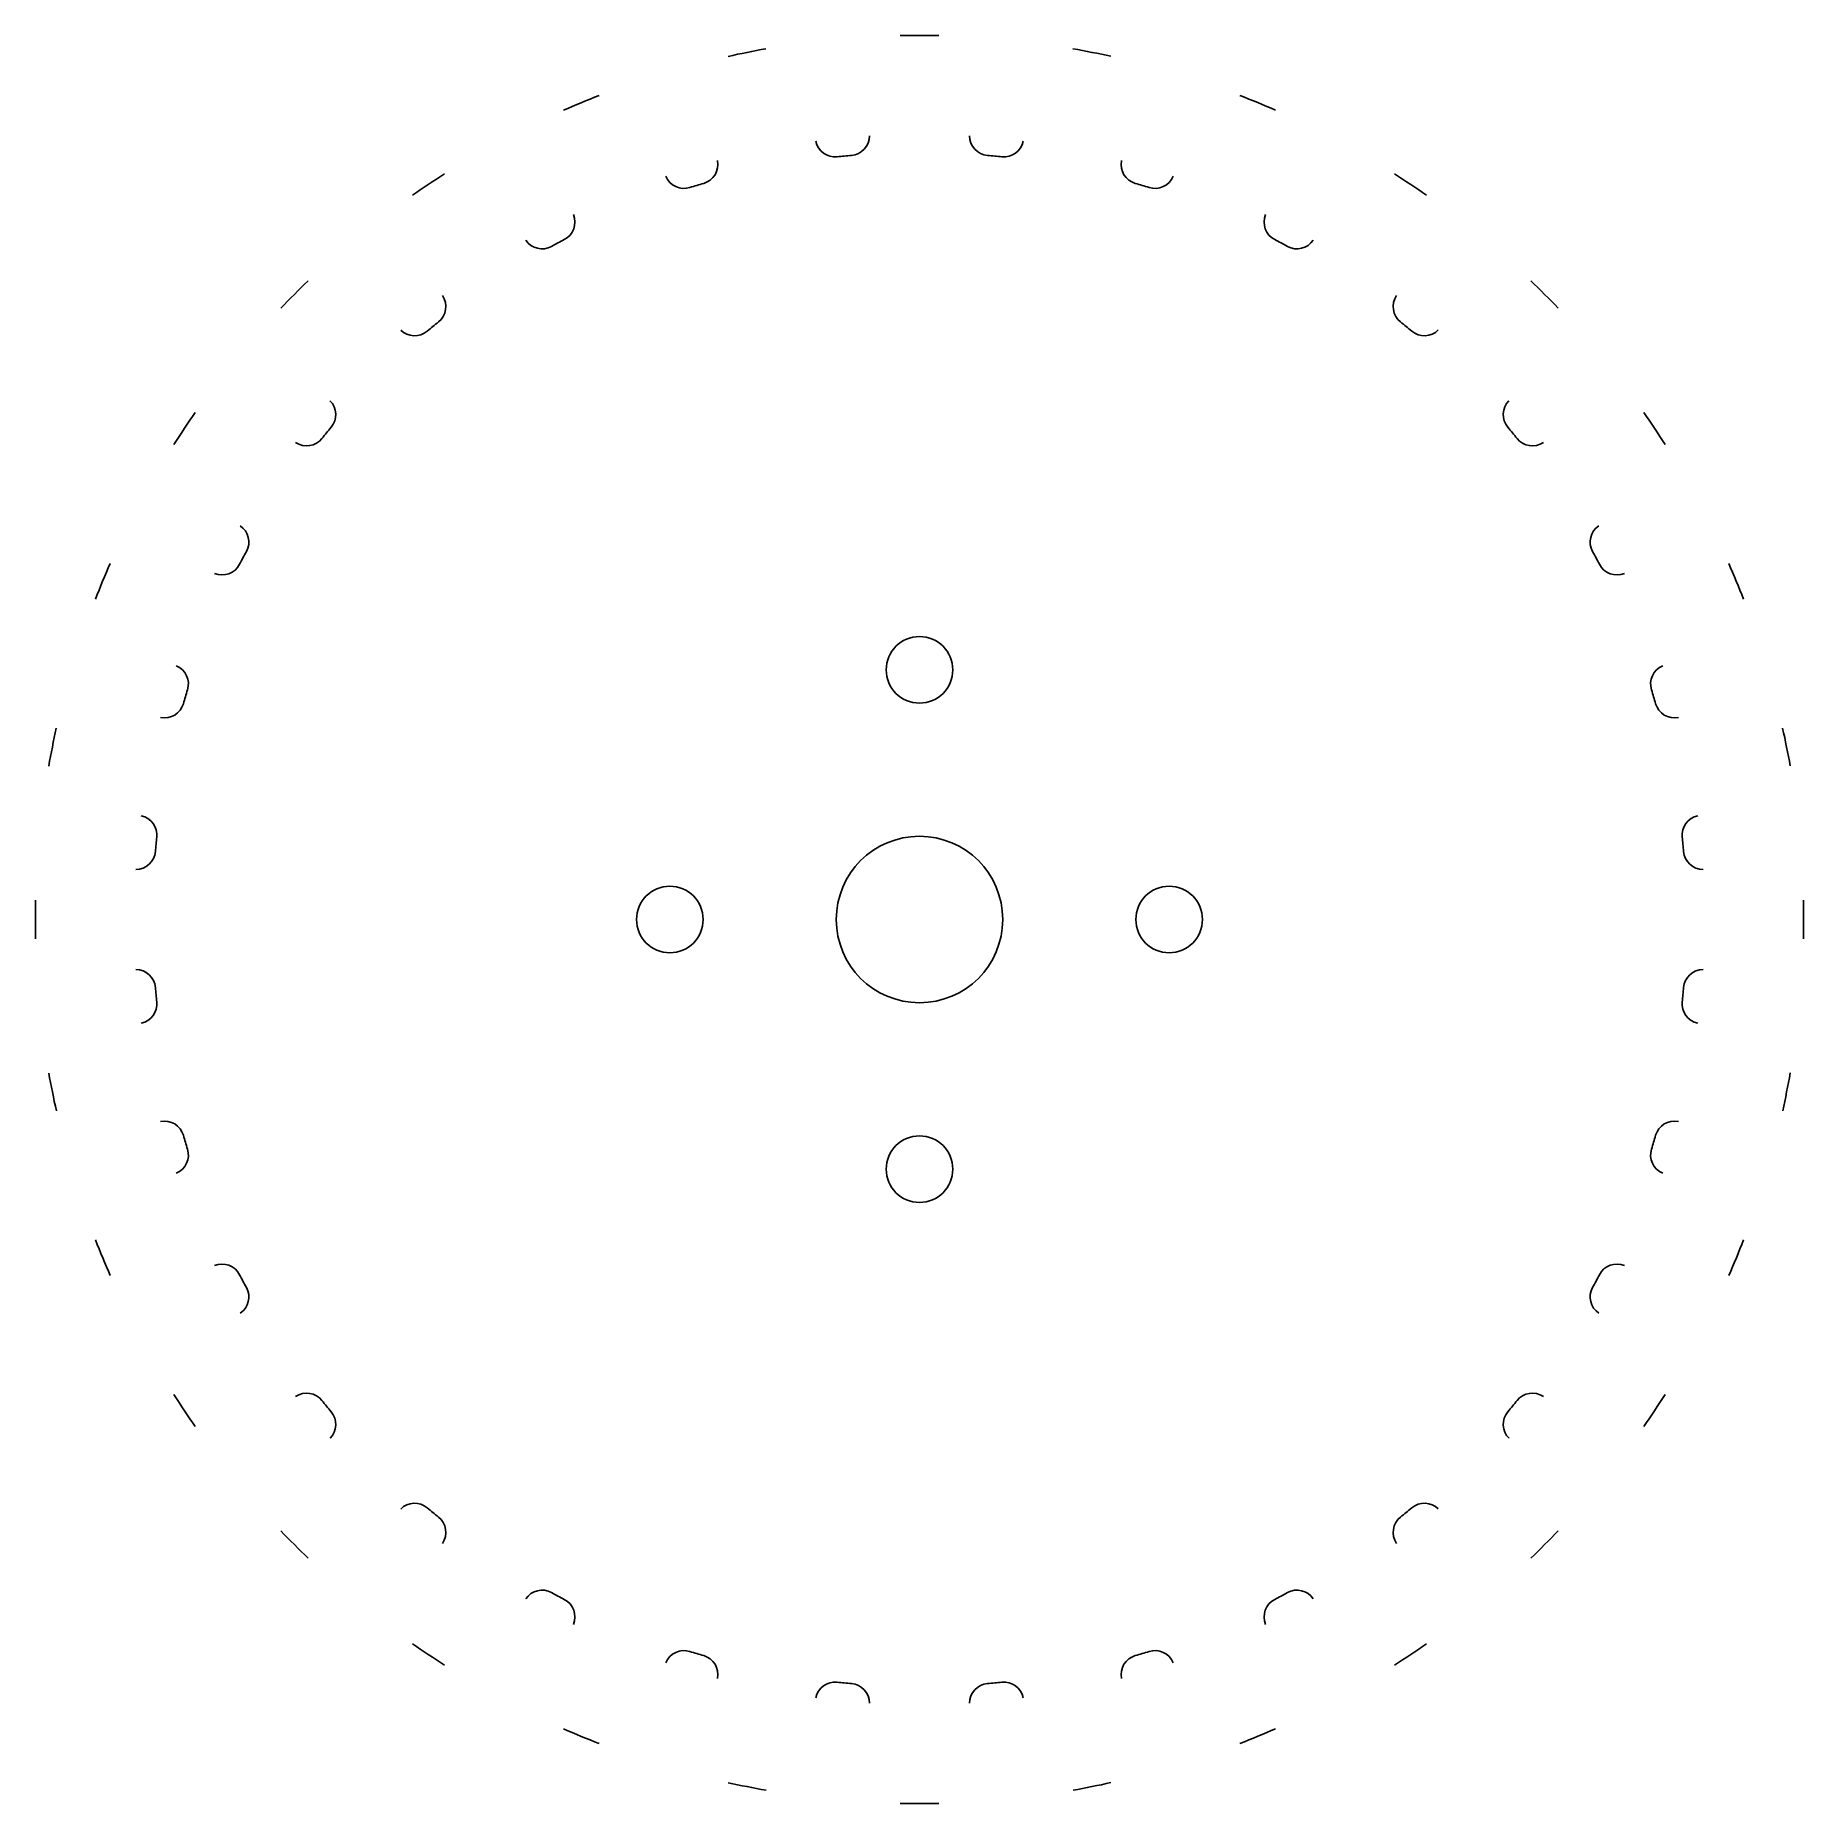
# Model space of a CAD drawing. Header units: millimetres. Extents: x -21.3 to 21.3, y -21.3 to 21.3.
import ezdxf

# ---------------------------------------------------------------- set-up
doc = ezdxf.new("R2010")
doc.units = ezdxf.units.MM
doc.layers.add('Shape2DView001', color=7, linetype='CONTINUOUS')

msp = doc.modelspace()

# ---------------------------------------------------------------- linework, layer by layer
at = {"layer": 'Shape2DView001'}
for centre, radius in [((0, 6), 0.8), ((0, 0), 2), ((-6, 0), 0.8), ((6, 0), 0.8), ((0, -6), 0.8)]:
    msp.add_circle(centre, radius, dxfattribs=at)
for centre, radius, start, end in [((0.025, 0.001), 21.25, 88.8171, 91.3205), ((0.025, 0.005), 21.25, 100.0671, 102.5705), ((0.025, -0.004), 21.25, 77.5671, 80.0705), ((0.023, 0.01), 21.25, 111.3171, 113.8205), ((0.024, -0.009), 21.25, 66.3171, 68.8205), ((-2.03, 18.803), 0.475, -168.5252, -83.7942), ((-1.677, 18.838), 0.475, -84.958, -0.1854), ((1.677, 18.838), 0.475, -179.7752, -95.0442), ((2.03, 18.803), 0.475, -96.208, -11.4354), ((0, 0), 18.438, 95.0883, 96.1617), ((0, 0), 18.438, 83.8383, 84.9117), ((0.021, 0.015), 21.25, 122.5671, 125.0705), ((-5.66, 18.046), 0.475, -157.2752, -72.5442), ((-5.32, 18.149), 0.475, -73.708, 11.0646), ((5.32, 18.149), 0.475, 168.9748, -106.2942), ((5.66, 18.046), 0.475, -107.458, -22.6854), ((0.021, -0.014), 21.25, 55.0671, 57.5705), ((0, 0), 18.438, 106.3383, 107.4117), ((0, 0), 18.438, 72.5883, 73.6617), ((-8.758, 16.762), 0.475, -62.458, 22.3146), ((8.758, 16.762), 0.475, 157.7248, -117.5442), ((-9.071, 16.595), 0.475, -146.0252, -61.2942), ((0, 0), 18.438, 117.5883, 118.6617), ((0, 0), 18.438, 61.3383, 62.4117), ((9.071, 16.595), 0.475, -118.708, -33.9354), ((0.018, 0.018), 21.25, 133.8171, 136.3205), ((0.018, -0.018), 21.25, 43.8171, 46.3205), ((-11.86, 14.732), 0.475, -51.208, 33.5646), ((11.86, 14.732), 0.475, 146.4748, -128.7942), ((-12.135, 14.506), 0.475, -134.7752, -50.0442), ((0, 0), 18.438, 128.8383, 129.9117), ((0, 0), 18.438, 50.0883, 51.1617), ((12.135, 14.506), 0.475, -129.958, -45.1854), ((-14.506, 12.135), 0.475, -39.958, 44.8146), ((14.506, 12.135), 0.475, 135.2248, -140.0442), ((0.014, 0.021), 21.25, 145.0671, 147.5705), ((0.015, -0.021), 21.25, 32.5671, 35.0705), ((-14.732, 11.86), 0.475, -123.5252, -38.7942), ((0, 0), 18.438, 140.0883, 141.1617), ((0, 0), 18.438, 38.8383, 39.9117), ((14.732, 11.86), 0.475, -141.208, -56.4354), ((-16.595, 9.071), 0.475, -28.708, 56.0646), ((16.595, 9.071), 0.475, 123.9748, -151.2942), ((0.009, 0.024), 21.25, 156.3171, 158.8205), ((-16.762, 8.758), 0.475, -112.2752, -27.5442), ((0, 0), 18.438, 151.3383, 152.4117), ((0, 0), 18.438, 27.5883, 28.6617), ((16.762, 8.758), 0.475, -152.458, -67.6854), ((0.01, -0.023), 21.25, 21.3171, 23.8205), ((-18.046, 5.66), 0.475, -17.458, 67.3146), ((18.046, 5.66), 0.475, 112.7248, -162.5442), ((-18.149, 5.32), 0.475, -101.0252, -16.2942), ((0, 0), 18.438, 162.5883, 163.6617), ((0, 0), 18.438, 16.3383, 17.4117), ((18.149, 5.32), 0.475, -163.708, -78.9354), ((0.004, 0.025), 21.25, 167.5671, 170.0705), ((0.005, -0.025), 21.25, 10.0671, 12.5705), ((-18.803, 2.03), 0.475, -6.208, 78.5646), ((18.803, 2.03), 0.475, 101.4748, -173.7942), ((0, 0), 18.438, 173.8383, 174.9117), ((0, 0), 18.438, 5.0883, 6.1617), ((-18.838, 1.677), 0.475, -89.7752, -5.0442), ((18.838, 1.677), 0.475, -174.958, -90.1854), ((-0.001, 0.025), 21.25, 178.8171, -178.6795), ((0.001, -0.025), 21.25, -1.1829, 1.3205), ((-18.838, -1.677), 0.475, 5.042, 89.8146), ((18.838, -1.677), 0.475, 90.2248, 174.9558), ((0, 0), 18.438, -174.9117, -173.8383), ((0, 0), 18.438, -6.1617, -5.0883), ((-18.803, -2.03), 0.475, -78.5252, 6.2058), ((18.803, -2.03), 0.475, 173.792, -101.4354), ((-0.005, 0.025), 21.25, -169.9329, -167.4295), ((-0.004, -0.025), 21.25, -12.4329, -9.9295), ((-18.149, -5.32), 0.475, 16.292, 101.0646), ((18.149, -5.32), 0.475, 78.9748, 163.7058), ((-18.046, -5.66), 0.475, -67.2752, 17.4558), ((0, 0), 18.438, -163.6617, -162.5883), ((18.046, -5.66), 0.475, 162.542, -112.6854), ((0, 0), 18.438, -17.4117, -16.3383), ((-0.01, 0.023), 21.25, -158.6829, -156.1795), ((-0.009, -0.024), 21.25, -23.6829, -21.1795), ((-16.762, -8.758), 0.475, 27.542, 112.3146), ((16.762, -8.758), 0.475, 67.7248, 152.4558), ((0, 0), 18.438, -152.4117, -151.3383), ((-16.595, -9.071), 0.475, -56.0252, 28.7058), ((16.595, -9.071), 0.475, 151.292, -123.9354), ((0, 0), 18.438, -28.6617, -27.5883), ((-0.015, 0.021), 21.25, -147.4329, -144.9295), ((-14.732, -11.86), 0.475, 38.792, 123.5646), ((14.732, -11.86), 0.475, 56.4748, 141.2058), ((-0.014, -0.021), 21.25, -34.9329, -32.4295), ((0, 0), 18.438, -141.1617, -140.0883), ((-14.506, -12.135), 0.475, -44.7752, 39.9558), ((14.506, -12.135), 0.475, 140.042, -135.1854), ((0, 0), 18.438, -39.9117, -38.8383), ((-12.135, -14.506), 0.475, 50.042, 134.8146), ((0, 0), 18.438, -129.9117, -128.8383), ((-11.86, -14.732), 0.475, -33.5252, 51.2058), ((11.86, -14.732), 0.475, 128.792, -146.4354), ((0, 0), 18.438, -51.1617, -50.0883), ((12.135, -14.506), 0.475, 45.2248, 129.9558), ((-0.018, 0.018), 21.25, -136.1829, -133.6795), ((-0.018, -0.018), 21.25, -46.1829, -43.6795), ((-9.071, -16.595), 0.475, 61.292, 146.0646), ((9.071, -16.595), 0.475, 33.9748, 118.7058), ((0, 0), 18.438, -118.6617, -117.5883), ((-8.758, -16.762), 0.475, -22.2752, 62.4558), ((8.758, -16.762), 0.475, 117.542, -157.6854), ((0, 0), 18.438, -62.4117, -61.3383), ((-0.021, 0.014), 21.25, -124.9329, -122.4295), ((-0.021, -0.015), 21.25, -57.4329, -54.9295), ((-5.66, -18.046), 0.475, 72.542, 157.3146), ((0, 0), 18.438, -107.4117, -106.3383), ((-5.32, -18.149), 0.475, -11.0252, 73.7058), ((5.32, -18.149), 0.475, 106.292, -168.9354), ((0, 0), 18.438, -73.6617, -72.5883), ((5.66, -18.046), 0.475, 22.7248, 107.4558), ((-2.03, -18.803), 0.475, 83.792, 168.5646), ((0, 0), 18.438, -96.1617, -95.0883), ((-1.677, -18.838), 0.475, 0.2248, 84.9558), ((1.677, -18.838), 0.475, 95.042, 179.8146), ((0, 0), 18.438, -84.9117, -83.8383), ((2.03, -18.803), 0.475, 11.4748, 96.2058), ((-0.024, 0.009), 21.25, -113.6829, -111.1795), ((-0.023, -0.01), 21.25, -68.6829, -66.1795), ((-0.025, 0.004), 21.25, -102.4329, -99.9295), ((-0.025, -0.005), 21.25, -79.9329, -77.4295), ((-0.025, -0.001), 21.25, -91.1829, -88.6795)]:
    msp.add_arc(centre, radius, start, end, dxfattribs=at)

doc.saveas('drawing.dxf')
